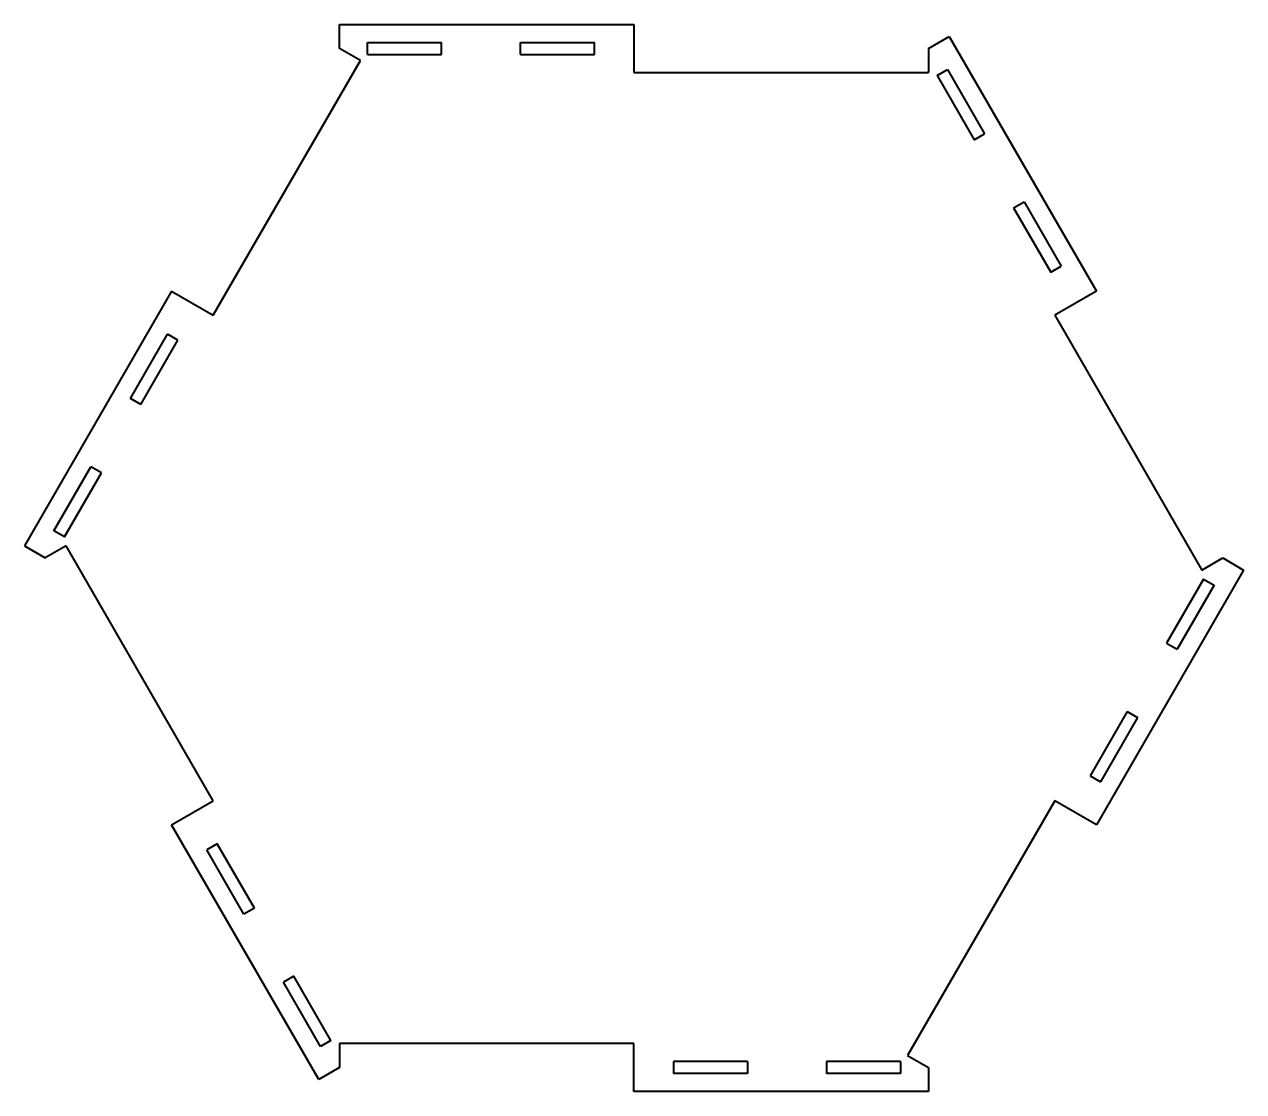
# Model space of a CAD drawing. Header units: inches. Extents: x -6 to 6, y -5.2 to 5.2.
import ezdxf

# ---------------------------------------------------------------- set-up
doc = ezdxf.new("R2010")
doc.units = ezdxf.units.IN
doc.header["$MEASUREMENT"] = 0
doc.layers.add('Visible', color=7, linetype='Continuous', lineweight=40)

msp = doc.modelspace()

# ---------------------------------------------------------------- linework, layer by layer
at = {"layer": 'Visible'}
for p, q in [((-2.887, 5.236), (0, 5.236)), ((-2.887, 5), (-2.887, 5.236)), ((0, 5.236), (0, 4.764)), ((-2.613, 4.941), (-2.613, 5.059)), ((-2.613, 5.059), (-1.887, 5.059)), ((-1.887, 4.941), (-1.887, 5.059)), ((-1.113, 4.941), (-1.113, 5.059)), ((-1.113, 5.059), (-0.387, 5.059)), ((-0.387, 4.941), (-0.387, 5.059)), ((2.887, 5), (3.091, 5.118)), ((3.091, 5.118), (4.535, 2.618)), ((-2.682, 4.882), (-2.887, 5)), ((-2.613, 4.941), (-1.887, 4.941)), ((-1.113, 4.941), (-0.387, 4.941)), ((2.887, 5), (2.887, 4.764)), ((-4.126, 2.382), (-2.682, 4.882)), ((2.972, 4.734), (3.075, 4.793)), ((3.075, 4.793), (3.438, 4.163)), ((0, 4.764), (2.887, 4.764)), ((2.972, 4.734), (3.336, 4.104)), ((3.336, 4.104), (3.438, 4.163)), ((3.722, 3.435), (3.825, 3.494)), ((3.825, 3.494), (4.188, 2.864)), ((3.722, 3.435), (4.086, 2.805)), ((4.086, 2.805), (4.188, 2.864)), ((-4.535, 2.618), (-5.978, 0.118)), ((-4.535, 2.618), (-4.126, 2.382)), ((4.535, 2.618), (4.126, 2.382)), ((4.126, 2.382), (5.569, -0.118)), ((-4.938, 1.565), (-4.575, 2.195)), ((-4.472, 2.136), (-4.575, 2.195)), ((-4.836, 1.506), (-4.472, 2.136)), ((-4.836, 1.506), (-4.938, 1.565)), ((-5.688, 0.266), (-5.325, 0.896)), ((-5.222, 0.837), (-5.325, 0.896)), ((-5.586, 0.207), (-5.222, 0.837)), ((-5.586, 0.207), (-5.688, 0.266)), ((-5.978, 0.118), (-5.774, 0)), ((-5.569, 0.118), (-5.774, 0)), ((-4.126, -2.382), (-5.569, 0.118)), ((5.978, -0.118), (4.535, -2.618)), ((5.569, -0.118), (5.774, 0)), ((5.774, 0), (5.978, -0.118)), ((5.586, -0.207), (5.222, -0.837)), ((5.586, -0.207), (5.688, -0.266)), ((5.688, -0.266), (5.325, -0.896)), ((5.222, -0.837), (5.325, -0.896)), ((4.836, -1.506), (4.472, -2.136)), ((4.836, -1.506), (4.938, -1.565)), ((4.938, -1.565), (4.575, -2.195)), ((4.472, -2.136), (4.575, -2.195)), ((-4.535, -2.618), (-4.126, -2.382)), ((4.126, -2.382), (2.682, -4.882)), ((4.535, -2.618), (4.126, -2.382)), ((-3.091, -5.118), (-4.535, -2.618)), ((-4.086, -2.805), (-4.188, -2.864)), ((-3.825, -3.494), (-4.188, -2.864)), ((-3.722, -3.435), (-4.086, -2.805)), ((-3.722, -3.435), (-3.825, -3.494)), ((-3.336, -4.104), (-3.438, -4.163)), ((-3.075, -4.793), (-3.438, -4.163)), ((-2.972, -4.734), (-3.336, -4.104)), ((-2.972, -4.734), (-3.075, -4.793)), ((-2.887, -4.764), (-2.887, -5)), ((0, -4.764), (-2.887, -4.764)), ((0, -5.236), (0, -4.764)), ((2.682, -4.882), (2.887, -5)), ((-2.887, -5), (-3.091, -5.118)), ((1.113, -4.941), (0.387, -4.941)), ((0.387, -4.941), (0.387, -5.059)), ((1.113, -4.941), (1.113, -5.059)), ((1.887, -4.941), (1.887, -5.059)), ((2.613, -4.941), (1.887, -4.941)), ((2.613, -4.941), (2.613, -5.059)), ((2.887, -5), (2.887, -5.236)), ((1.113, -5.059), (0.387, -5.059)), ((2.613, -5.059), (1.887, -5.059)), ((2.887, -5.236), (0, -5.236))]:
    msp.add_line(p, q, dxfattribs=at)

doc.saveas('drawing.dxf')
